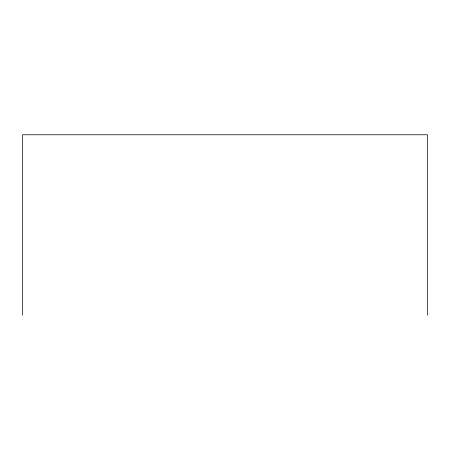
<?xml version="1.0" encoding="UTF-8"?>
<svg xmlns="http://www.w3.org/2000/svg" width="450" height="450" viewBox="0 0 450 450"><rect width="100%" height="100%" fill="white"/><g stroke="black" fill="none" stroke-linecap="round" stroke-linejoin="round"><path stroke-width="0.67" d="M427.5 315.225L427.5 134.775L22.5 134.775L22.5 315.225"/></g></svg>
